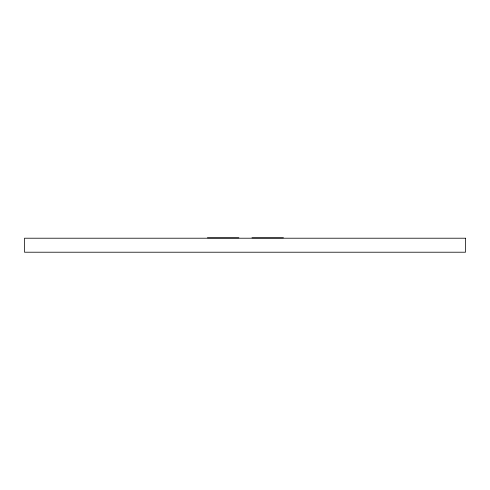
<?xml version="1.0" encoding="UTF-8"?>
<svg xmlns="http://www.w3.org/2000/svg" width="490" height="490" viewBox="0 0 490 490"><rect width="100%" height="100%" fill="white"/><g stroke="black" fill="none" stroke-linecap="round" stroke-linejoin="round"><path stroke-width="0.73" d="M207.417 237.785L238.869 237.785M251.976 237.785L283.422 237.785M465.5 238.214L24.5 238.214L24.5 252.215L465.5 252.215L465.5 238.214"/></g></svg>
